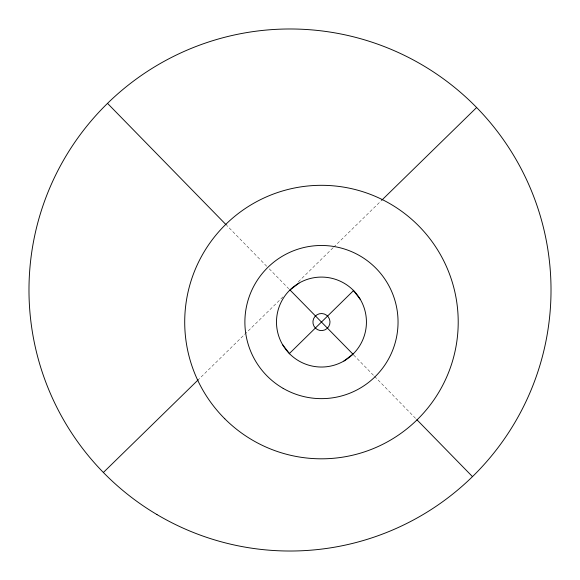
<?xml version="1.0" encoding="UTF-8"?>
<svg xmlns="http://www.w3.org/2000/svg" width="580" height="580" viewBox="0 0 580 580"><rect width="100%" height="100%" fill="white"/><g stroke="black" fill="none" stroke-linecap="round" stroke-linejoin="round"><path stroke-width="0.43" stroke-dasharray="2.9 2.17" d="M282.946 296.924L199.085 378.965M298.337 281.822L333.058 247.798M333.703 247.16L380.915 201.035M266.72 266.278L226.939 225.606M269.236 268.837L288.738 288.717M353.691 355.047L373.911 375.738M374.542 376.384L416.244 419.072"/><path stroke-width="0.87" d="M381.56 200.405L476.629 107.517M103.371 472.483L198.44 379.596M353.524 290.594L289.406 353.524M289.659 290.261L298.976 283.113A44.972 44.972 0 0 1 366.437 322.06A44.972 44.972 0 0 1 298.976 361.006A44.972 44.972 0 0 1 298.976 283.113M343.947 361.006L353.263 353.865M352.923 354.119L290 290M416.875 419.717L472.483 476.629M107.517 103.371L226.309 224.953M353.263 290.261L360.412 299.577M282.518 344.549L289.659 353.865M156.963 514.569A261.014 261.014 0 0 0 551 292.929A261.014 261.014 0 0 0 162.037 62.502A261.014 261.014 0 0 0 156.963 514.569M224.764 418.76A136.75 136.75 0 0 0 453.553 357.454A136.75 136.75 0 0 0 286.07 189.972A136.75 136.75 0 0 0 224.764 418.76M283.171 388.382A76.582 76.582 0 0 0 398.047 322.06A76.582 76.582 0 0 0 283.171 255.744A76.582 76.582 0 0 0 283.171 388.382M315.418 328.106A8.548 8.548 0 0 0 329.715 324.271A8.548 8.548 0 0 0 319.254 313.809A8.548 8.548 0 0 0 315.418 328.106"/></g></svg>
